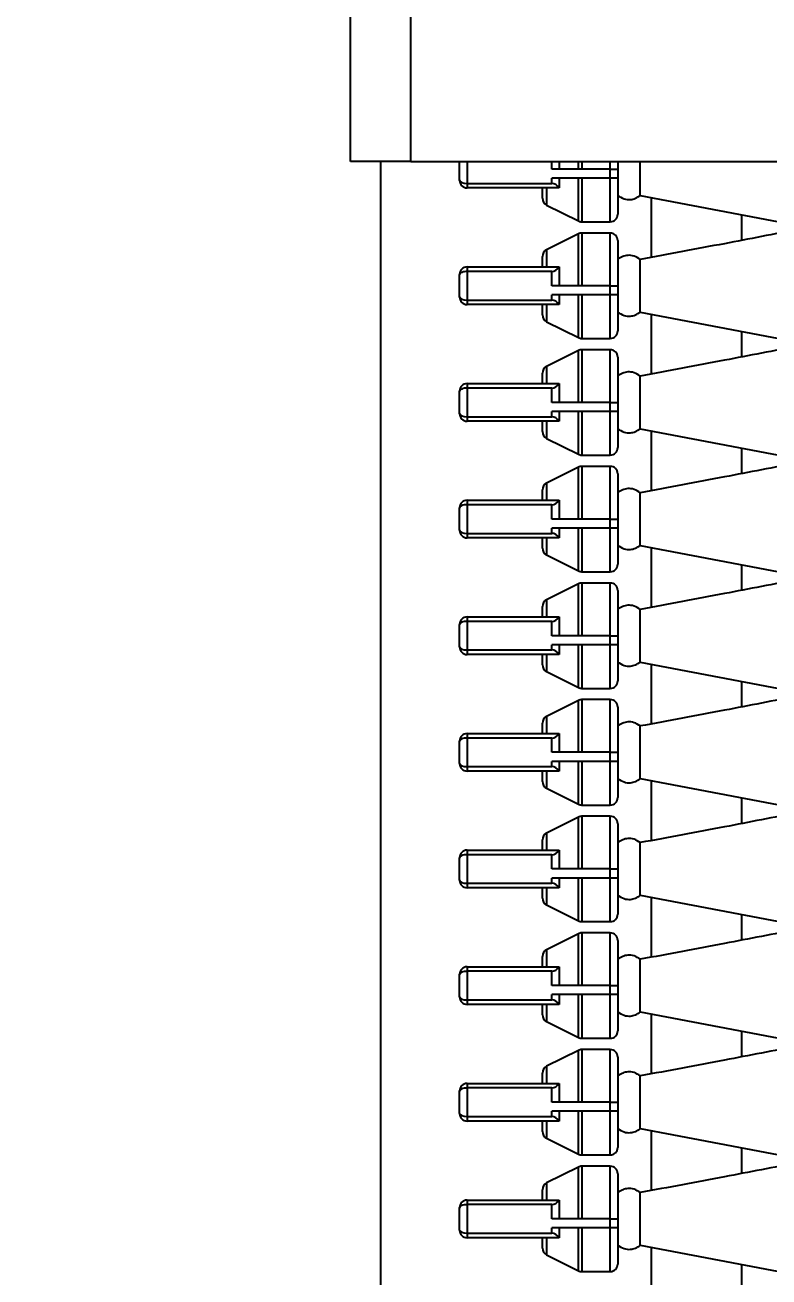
# Model space of a CAD drawing. Header units: millimetres. Extents: x 10 to 584, y 10 to 410.
# Drawn here: x 103.39 to 106.69, y 309.57 to 315.12 of the extents above; entities that cross this region are included whole.
import ezdxf

# ---------------------------------------------------------------- set-up
doc = ezdxf.new("R2010")
doc.units = ezdxf.units.MM
doc.layers.add('2', color=1, linetype='Continuous')
doc.styles.add('SLDTEXTSTYLE0', font='TXT', dxfattribs={"width": 0.7})
doc.dimstyles.new('SLDDIMSTYLE0', dxfattribs={"dimtxt": 3.5, "dimasz": 3.5, "dimexe": 0, "dimexo": 0.0625, "dimgap": 0.875, "dimtad": 1, "dimlfac": 15, "dimrnd": 1e-09, "dimzin": 12, "dimdsep": 46, "dimtxsty": 'SLDTEXTSTYLE0', "dimsah": 1, "dimcen": 0.09, "dimadec": 0, "dimazin": 3, "dimtfac": 1, "dimtofl": 0, "dimtmove": 0, "dimatfit": 3, "dimfxl": 0, "dimfrac": 2, "dimtolj": 1, "dimtzin": 12, "dimarcsym": 0})

# ---------------------------------------------------------------- blocks, each defined once
blk = doc.blocks.new('_D')
at = {"layer": '2', "color": 1}
for p, q in [((167.5018, 346.7783), (43.5018, 346.7783)), ((44.5018, 346.7783), (44.5018, 225.845)), ((181.5762, 225.845), (43.5018, 225.845))]:
    blk.add_line(p, q, dxfattribs=at)
for points in [[(44.5018, 346.7783), (43.9634, 343.2783), (45.0403, 343.2783)], [(44.5018, 225.845), (45.0403, 229.345), (43.9634, 229.345)]]:
    blk.add_solid(points, dxfattribs=at)
at = {"layer": '2', "color": 1, "insert": (39.9901, 278.6627), "char_height": 3.5, "attachment_point": 1, "rotation": 90, "style": 'SLDTEXTSTYLE0'}
blk.add_mtext('1814', dxfattribs=at)

msp = doc.modelspace()

# ---------------------------------------------------------------- linework, layer by layer
at = {"color": 7, "linetype": 'Continuous', "lineweight": 25}
for p, q in [((104.83516, 314.51165), (104.83516, 315.84498)), ((105.10183, 314.51165), (105.10183, 315.84498)), ((105.10183, 314.51165), (104.83516, 314.51165)), ((104.96849, 314.51165), (104.96849, 304.51165)), ((105.10183, 314.51165), (109.56849, 314.51165)), ((105.31849, 314.42879), (105.31849, 314.51165)), ((105.98516, 314.47831), (105.72625, 314.47831)), ((105.75958, 314.51165), (105.75958, 314.47831)), ((105.98516, 314.43831), (105.98516, 314.47831)), ((105.98516, 314.47831), (106.01849, 314.47831)), ((106.01849, 314.51165), (106.01849, 314.47831)), ((106.01849, 314.47831), (106.01849, 314.43831)), ((106.11849, 314.47831), (106.11849, 314.51165)), ((105.31849, 314.42831), (105.31849, 314.42879)), ((105.98516, 314.43831), (105.72625, 314.43831)), ((105.72625, 314.41498), (105.72625, 314.43831)), ((105.75958, 314.43831), (105.75958, 314.39518)), ((106.01849, 314.43831), (105.98516, 314.43831)), ((106.01849, 314.43831), (106.01849, 314.27831)), ((105.35183, 314.41498), (105.72625, 314.41498)), ((105.35183, 314.41498), (105.35183, 314.39498)), ((105.7568, 314.39498), (105.35183, 314.39498)), ((105.68516, 314.34892), (105.68516, 314.39498)), ((105.75934, 314.39498), (105.7568, 314.39498)), ((105.75958, 314.39518), (105.75934, 314.39498)), ((105.70359, 314.3191), (105.84479, 314.2485)), ((106.11849, 314.36165), (106.81849, 314.22847)), ((106.16849, 314.08768), (106.16849, 314.35214)), ((106.56849, 314.1631), (106.56849, 314.27604)), ((105.85969, 314.24498), (105.98516, 314.24498)), ((105.84479, 314.19146), (105.70359, 314.12086)), ((105.98516, 314.19498), (105.85969, 314.19498)), ((106.01849, 314.16165), (106.01849, 313.96165)), ((105.68516, 314.04498), (105.68516, 314.09105)), ((105.35183, 314.04498), (105.35183, 314.02498)), ((105.35183, 314.04498), (105.7568, 314.04498)), ((105.7568, 314.04498), (105.75934, 314.04498)), ((105.75934, 314.04498), (105.75958, 314.04478)), ((105.75958, 314.04478), (105.75958, 313.96165)), ((105.31849, 314.01117), (105.31849, 314.01165)), ((105.31849, 313.91212), (105.31849, 314.01117)), ((105.72625, 314.02498), (105.35183, 314.02498)), ((105.35183, 314.02498), (105.35183, 313.89831)), ((105.72625, 313.96165), (105.72625, 314.02498)), ((105.98516, 313.96165), (105.72625, 313.96165)), ((105.72625, 313.89831), (105.72625, 313.92165)), ((105.98516, 313.92165), (105.72625, 313.92165)), ((105.75958, 313.92165), (105.75958, 313.87852)), ((105.98516, 313.92165), (105.98516, 313.96165)), ((105.98516, 313.96165), (106.01849, 313.96165)), ((106.01849, 313.92165), (105.98516, 313.92165)), ((106.01849, 313.96165), (106.01849, 313.92165)), ((106.01849, 313.92165), (106.01849, 313.76165)), ((105.31849, 313.91165), (105.31849, 313.91212)), ((105.35183, 313.89831), (105.35183, 313.87831)), ((105.35183, 313.89831), (105.72625, 313.89831)), ((105.7568, 313.87831), (105.35183, 313.87831)), ((105.68516, 313.83225), (105.68516, 313.87831)), ((105.75934, 313.87831), (105.7568, 313.87831)), ((105.75958, 313.87852), (105.75934, 313.87831)), ((106.11849, 313.84498), (106.81849, 313.71181)), ((106.16849, 313.57101), (106.16849, 313.83547)), ((105.70359, 313.80243), (105.84479, 313.73183)), ((106.56849, 313.64643), (106.56849, 313.75937)), ((105.85969, 313.72831), (105.98516, 313.72831)), ((105.84479, 313.67479), (105.70359, 313.60419)), ((105.98516, 313.67831), (105.85969, 313.67831)), ((106.01849, 313.64498), (106.01849, 313.44498)), ((105.68516, 313.52831), (105.68516, 313.57438)), ((105.31849, 313.49451), (105.31849, 313.49498)), ((105.31849, 313.39545), (105.31849, 313.49451)), ((105.35183, 313.52831), (105.35183, 313.50831)), ((105.35183, 313.52831), (105.7568, 313.52831)), ((105.72625, 313.50831), (105.35183, 313.50831)), ((105.35183, 313.50831), (105.35183, 313.38165)), ((105.72625, 313.44498), (105.72625, 313.50831)), ((105.7568, 313.52831), (105.75934, 313.52831)), ((105.75934, 313.52831), (105.75958, 313.52811)), ((105.75958, 313.52811), (105.75958, 313.44498)), ((105.98516, 313.44498), (105.72625, 313.44498)), ((105.98516, 313.40498), (105.98516, 313.44498)), ((105.98516, 313.44498), (106.01849, 313.44498)), ((106.01849, 313.44498), (106.01849, 313.40498)), ((105.31849, 313.39498), (105.31849, 313.39545)), ((105.35183, 313.38165), (105.35183, 313.36165)), ((105.35183, 313.38165), (105.72625, 313.38165)), ((105.72625, 313.38165), (105.72625, 313.40498)), ((105.98516, 313.40498), (105.72625, 313.40498)), ((105.75958, 313.40498), (105.75958, 313.36185)), ((106.01849, 313.40498), (105.98516, 313.40498)), ((106.01849, 313.40498), (106.01849, 313.24498)), ((105.7568, 313.36165), (105.35183, 313.36165)), ((105.68516, 313.31558), (105.68516, 313.36165)), ((105.75934, 313.36165), (105.7568, 313.36165)), ((105.75958, 313.36185), (105.75934, 313.36165)), ((106.11849, 313.32832), (106.81849, 313.19514)), ((106.16849, 313.05435), (106.16849, 313.3188)), ((105.70359, 313.28577), (105.84479, 313.21517)), ((105.85969, 313.21165), (105.98516, 313.21165)), ((106.56849, 313.12977), (106.56849, 313.2427)), ((105.84479, 313.15813), (105.70359, 313.08753)), ((105.98516, 313.16165), (105.85969, 313.16165)), ((106.01849, 313.12831), (106.01849, 312.92831)), ((105.68516, 313.01165), (105.68516, 313.05771)), ((105.31849, 312.97784), (105.31849, 312.97831)), ((105.31849, 312.87879), (105.31849, 312.97784)), ((105.35183, 313.01165), (105.35183, 312.99165)), ((105.35183, 313.01165), (105.7568, 313.01165)), ((105.35183, 312.99165), (105.35183, 312.86498)), ((105.72625, 312.99165), (105.35183, 312.99165)), ((105.72625, 312.92831), (105.72625, 312.99165)), ((105.7568, 313.01165), (105.75934, 313.01165)), ((105.75934, 313.01165), (105.75958, 313.01145)), ((105.75958, 313.01145), (105.75958, 312.92831)), ((105.98516, 312.92831), (105.72625, 312.92831)), ((105.98516, 312.88831), (105.98516, 312.92831)), ((105.98516, 312.92831), (106.01849, 312.92831)), ((106.01849, 312.92831), (106.01849, 312.88831)), ((105.31849, 312.87831), (105.31849, 312.87879)), ((105.72625, 312.86498), (105.72625, 312.88831)), ((105.98516, 312.88831), (105.72625, 312.88831)), ((105.75958, 312.88831), (105.75958, 312.84518)), ((106.01849, 312.88831), (105.98516, 312.88831)), ((106.01849, 312.88831), (106.01849, 312.72831)), ((105.35183, 312.86498), (105.72625, 312.86498)), ((105.35183, 312.86498), (105.35183, 312.84498)), ((105.7568, 312.84498), (105.35183, 312.84498)), ((105.68516, 312.79892), (105.68516, 312.84498)), ((105.75934, 312.84498), (105.7568, 312.84498)), ((105.75958, 312.84518), (105.75934, 312.84498)), ((106.11849, 312.81165), (106.81849, 312.67847)), ((105.70359, 312.7691), (105.84479, 312.6985)), ((106.16849, 312.53768), (106.16849, 312.80214)), ((106.56849, 312.6131), (106.56849, 312.72604)), ((105.85969, 312.69498), (105.98516, 312.69498)), ((105.98516, 312.64498), (105.85969, 312.64498)), ((105.84479, 312.64146), (105.70359, 312.57086)), ((106.01849, 312.61165), (106.01849, 312.41165)), ((105.68516, 312.49498), (105.68516, 312.54105)), ((105.35183, 312.49498), (105.35183, 312.47498)), ((105.35183, 312.49498), (105.7568, 312.49498)), ((105.7568, 312.49498), (105.75934, 312.49498)), ((105.75934, 312.49498), (105.75958, 312.49478)), ((105.75958, 312.49478), (105.75958, 312.41165)), ((105.31849, 312.46117), (105.31849, 312.46165)), ((105.31849, 312.36212), (105.31849, 312.46117)), ((105.72625, 312.47498), (105.35183, 312.47498)), ((105.35183, 312.47498), (105.35183, 312.34831)), ((105.72625, 312.41165), (105.72625, 312.47498)), ((105.98516, 312.41165), (105.72625, 312.41165)), ((105.72625, 312.34831), (105.72625, 312.37165)), ((105.98516, 312.37165), (105.72625, 312.37165)), ((105.75958, 312.37165), (105.75958, 312.32852)), ((105.98516, 312.37165), (105.98516, 312.41165)), ((105.98516, 312.41165), (106.01849, 312.41165)), ((106.01849, 312.37165), (105.98516, 312.37165)), ((106.01849, 312.41165), (106.01849, 312.37165)), ((106.01849, 312.37165), (106.01849, 312.21165)), ((105.31849, 312.36165), (105.31849, 312.36212)), ((105.35183, 312.34831), (105.35183, 312.32831)), ((105.35183, 312.34831), (105.72625, 312.34831)), ((105.7568, 312.32831), (105.35183, 312.32831)), ((105.68516, 312.28225), (105.68516, 312.32831)), ((105.75934, 312.32831), (105.7568, 312.32831)), ((105.75958, 312.32852), (105.75934, 312.32831)), ((106.11849, 312.29498), (106.81849, 312.16181)), ((106.16849, 312.02101), (106.16849, 312.28547)), ((105.70359, 312.25243), (105.84479, 312.18183)), ((106.56849, 312.09643), (106.56849, 312.20937)), ((105.85969, 312.17831), (105.98516, 312.17831)), ((105.84479, 312.12479), (105.70359, 312.05419)), ((105.98516, 312.12831), (105.85969, 312.12831)), ((106.01849, 312.09498), (106.01849, 311.89498)), ((105.35183, 311.97831), (105.35183, 311.95831)), ((105.35183, 311.97831), (105.7568, 311.97831)), ((105.68516, 311.97831), (105.68516, 312.02438)), ((105.7568, 311.97831), (105.75934, 311.97831)), ((105.75934, 311.97831), (105.75958, 311.97811)), ((105.75958, 311.97811), (105.75958, 311.89498)), ((105.31849, 311.94451), (105.31849, 311.94498)), ((105.31849, 311.84545), (105.31849, 311.94451)), ((105.35183, 311.95831), (105.35183, 311.83165)), ((105.72625, 311.95831), (105.35183, 311.95831)), ((105.72625, 311.89498), (105.72625, 311.95831)), ((105.98516, 311.89498), (105.72625, 311.89498)), ((105.98516, 311.85498), (105.98516, 311.89498)), ((105.98516, 311.89498), (106.01849, 311.89498)), ((106.01849, 311.89498), (106.01849, 311.85498)), ((105.31849, 311.84498), (105.31849, 311.84545)), ((105.35183, 311.83165), (105.35183, 311.81165)), ((105.35183, 311.83165), (105.72625, 311.83165)), ((105.72625, 311.83165), (105.72625, 311.85498)), ((105.98516, 311.85498), (105.72625, 311.85498)), ((105.75958, 311.81185), (105.75934, 311.81165)), ((105.75958, 311.85498), (105.75958, 311.81185)), ((106.01849, 311.85498), (105.98516, 311.85498)), ((106.01849, 311.85498), (106.01849, 311.69498)), ((105.7568, 311.81165), (105.35183, 311.81165)), ((105.68516, 311.76558), (105.68516, 311.81165)), ((105.75934, 311.81165), (105.7568, 311.81165)), ((106.11849, 311.77832), (106.81849, 311.64514)), ((106.16849, 311.50435), (106.16849, 311.7688)), ((105.70359, 311.73577), (105.84479, 311.66517)), ((105.85969, 311.66165), (105.98516, 311.66165)), ((106.56849, 311.57977), (106.56849, 311.6927)), ((105.84479, 311.60813), (105.70359, 311.53753)), ((105.98516, 311.61165), (105.85969, 311.61165)), ((106.01849, 311.57831), (106.01849, 311.37831)), ((105.68516, 311.46165), (105.68516, 311.50771)), ((105.31849, 311.42784), (105.31849, 311.42831)), ((105.31849, 311.32879), (105.31849, 311.42784)), ((105.35183, 311.46165), (105.35183, 311.44165)), ((105.35183, 311.46165), (105.7568, 311.46165)), ((105.35183, 311.44165), (105.35183, 311.31498)), ((105.72625, 311.44165), (105.35183, 311.44165)), ((105.72625, 311.37831), (105.72625, 311.44165)), ((105.7568, 311.46165), (105.75934, 311.46165)), ((105.75934, 311.46165), (105.75958, 311.46145)), ((105.75958, 311.46145), (105.75958, 311.37831)), ((105.98516, 311.37831), (105.72625, 311.37831)), ((105.98516, 311.33831), (105.98516, 311.37831)), ((105.98516, 311.37831), (106.01849, 311.37831)), ((106.01849, 311.37831), (106.01849, 311.33831)), ((105.31849, 311.32831), (105.31849, 311.32879)), ((105.35183, 311.31498), (105.35183, 311.29498)), ((105.35183, 311.31498), (105.72625, 311.31498)), ((105.72625, 311.31498), (105.72625, 311.33831)), ((105.98516, 311.33831), (105.72625, 311.33831)), ((105.75958, 311.33831), (105.75958, 311.29518)), ((106.01849, 311.33831), (105.98516, 311.33831)), ((106.01849, 311.33831), (106.01849, 311.17831)), ((105.7568, 311.29498), (105.35183, 311.29498)), ((105.68516, 311.24892), (105.68516, 311.29498)), ((105.75934, 311.29498), (105.7568, 311.29498)), ((105.75958, 311.29518), (105.75934, 311.29498)), ((106.11849, 311.26165), (106.81849, 311.12847)), ((105.70359, 311.2191), (105.84479, 311.1485)), ((106.16849, 310.98768), (106.16849, 311.25214)), ((106.56849, 311.0631), (106.56849, 311.17604)), ((105.84479, 311.09146), (105.70359, 311.02086)), ((105.85969, 311.14498), (105.98516, 311.14498)), ((105.98516, 311.09498), (105.85969, 311.09498)), ((106.01849, 311.06165), (106.01849, 310.86165)), ((105.68516, 310.94498), (105.68516, 310.99105)), ((105.35183, 310.94498), (105.35183, 310.92498)), ((105.35183, 310.94498), (105.7568, 310.94498)), ((105.72625, 310.92498), (105.35183, 310.92498)), ((105.35183, 310.92498), (105.35183, 310.79831)), ((105.72625, 310.86165), (105.72625, 310.92498)), ((105.7568, 310.94498), (105.75934, 310.94498)), ((105.75934, 310.94498), (105.75958, 310.94478)), ((105.75958, 310.94478), (105.75958, 310.86165)), ((105.31849, 310.91117), (105.31849, 310.91165)), ((105.31849, 310.81212), (105.31849, 310.91117)), ((105.98516, 310.86165), (105.72625, 310.86165)), ((105.72625, 310.79831), (105.72625, 310.82165)), ((105.98516, 310.82165), (105.72625, 310.82165)), ((105.75958, 310.82165), (105.75958, 310.77852)), ((105.98516, 310.82165), (105.98516, 310.86165)), ((105.98516, 310.86165), (106.01849, 310.86165)), ((106.01849, 310.82165), (105.98516, 310.82165)), ((106.01849, 310.86165), (106.01849, 310.82165)), ((106.01849, 310.82165), (106.01849, 310.66165)), ((105.31849, 310.81165), (105.31849, 310.81212)), ((105.35183, 310.79831), (105.35183, 310.77831)), ((105.35183, 310.79831), (105.72625, 310.79831)), ((105.7568, 310.77831), (105.35183, 310.77831)), ((105.68516, 310.73225), (105.68516, 310.77831)), ((105.75934, 310.77831), (105.7568, 310.77831)), ((105.75958, 310.77852), (105.75934, 310.77831)), ((106.11849, 310.74498), (106.81849, 310.61181)), ((106.16849, 310.47101), (106.16849, 310.73547)), ((105.70359, 310.70243), (105.84479, 310.63183)), ((106.56849, 310.54643), (106.56849, 310.65937)), ((105.85969, 310.62831), (105.98516, 310.62831)), ((105.84479, 310.57479), (105.70359, 310.50419)), ((105.98516, 310.57831), (105.85969, 310.57831)), ((106.01849, 310.54498), (106.01849, 310.34498)), ((105.35183, 310.42831), (105.35183, 310.40831)), ((105.35183, 310.42831), (105.7568, 310.42831)), ((105.68516, 310.42831), (105.68516, 310.47438)), ((105.7568, 310.42831), (105.75934, 310.42831)), ((105.75934, 310.42831), (105.75958, 310.42811)), ((105.75958, 310.42811), (105.75958, 310.34498)), ((105.31849, 310.39451), (105.31849, 310.39498)), ((105.31849, 310.29545), (105.31849, 310.39451)), ((105.35183, 310.40831), (105.35183, 310.28165)), ((105.72625, 310.40831), (105.35183, 310.40831)), ((105.72625, 310.34498), (105.72625, 310.40831)), ((105.98516, 310.34498), (105.72625, 310.34498)), ((105.98516, 310.30498), (105.98516, 310.34498)), ((105.98516, 310.34498), (106.01849, 310.34498)), ((106.01849, 310.34498), (106.01849, 310.30498)), ((105.31849, 310.29498), (105.31849, 310.29545)), ((105.35183, 310.28165), (105.35183, 310.26165)), ((105.35183, 310.28165), (105.72625, 310.28165)), ((105.7568, 310.26165), (105.35183, 310.26165)), ((105.68516, 310.21558), (105.68516, 310.26165)), ((105.72625, 310.28165), (105.72625, 310.30498)), ((105.98516, 310.30498), (105.72625, 310.30498)), ((105.75934, 310.26165), (105.7568, 310.26165)), ((105.75958, 310.26185), (105.75934, 310.26165)), ((105.75958, 310.30498), (105.75958, 310.26185)), ((106.01849, 310.30498), (105.98516, 310.30498)), ((106.01849, 310.30498), (106.01849, 310.14498)), ((106.11849, 310.22832), (106.81849, 310.09514)), ((106.16849, 309.95435), (106.16849, 310.2188)), ((105.70359, 310.18577), (105.84479, 310.11517)), ((105.85969, 310.11165), (105.98516, 310.11165)), ((106.56849, 310.02977), (106.56849, 310.1427)), ((105.84479, 310.05813), (105.70359, 309.98753)), ((105.98516, 310.06165), (105.85969, 310.06165)), ((106.01849, 310.02831), (106.01849, 309.82831)), ((105.68516, 309.91165), (105.68516, 309.95771)), ((105.31849, 309.87784), (105.31849, 309.87831)), ((105.31849, 309.77879), (105.31849, 309.87784)), ((105.35183, 309.91165), (105.35183, 309.89165)), ((105.35183, 309.91165), (105.7568, 309.91165)), ((105.72625, 309.89165), (105.35183, 309.89165)), ((105.35183, 309.89165), (105.35183, 309.76498)), ((105.72625, 309.82831), (105.72625, 309.89165)), ((105.7568, 309.91165), (105.75934, 309.91165)), ((105.75934, 309.91165), (105.75958, 309.91145)), ((105.75958, 309.91145), (105.75958, 309.82831)), ((105.98516, 309.82831), (105.72625, 309.82831)), ((105.98516, 309.78831), (105.98516, 309.82831)), ((105.98516, 309.82831), (106.01849, 309.82831)), ((106.01849, 309.82831), (106.01849, 309.78831)), ((105.31849, 309.77831), (105.31849, 309.77879)), ((105.35183, 309.76498), (105.72625, 309.76498)), ((105.35183, 309.76498), (105.35183, 309.74498)), ((105.72625, 309.76498), (105.72625, 309.78831)), ((105.98516, 309.78831), (105.72625, 309.78831)), ((105.75958, 309.78831), (105.75958, 309.74518)), ((106.01849, 309.78831), (105.98516, 309.78831)), ((106.01849, 309.78831), (106.01849, 309.62831)), ((105.7568, 309.74498), (105.35183, 309.74498)), ((105.68516, 309.69892), (105.68516, 309.74498)), ((105.75934, 309.74498), (105.7568, 309.74498)), ((105.75958, 309.74518), (105.75934, 309.74498)), ((106.11849, 309.71165), (106.81849, 309.57847)), ((105.70359, 309.6691), (105.84479, 309.5985)), ((106.16849, 309.43768), (106.16849, 309.70214)), ((105.85969, 309.59498), (105.98516, 309.59498)), ((106.56849, 309.5131), (106.56849, 309.62604))]:
    msp.add_line(p, q, dxfattribs=at)
at = {"color": 59, "linetype": 'Continuous', "lineweight": 25}
for p, q in [((105.35183, 314.51165), (105.35183, 314.41498)), ((105.72625, 314.47831), (105.72625, 314.51165)), ((105.84479, 314.47831), (105.84479, 314.51165)), ((105.85969, 314.51165), (105.85969, 314.47831)), ((105.98516, 314.47831), (105.98516, 314.51165)), ((105.84479, 314.2485), (105.84479, 314.43831)), ((105.85969, 314.43831), (105.85969, 314.24498)), ((105.98516, 314.24498), (105.98516, 314.43831)), ((105.70359, 314.39498), (105.70359, 314.3191)), ((105.84479, 313.96165), (105.84479, 314.19146)), ((105.85969, 314.19498), (105.85969, 313.96165)), ((105.98516, 313.96165), (105.98516, 314.19498)), ((105.70359, 314.12086), (105.70359, 314.04498)), ((105.84479, 313.73183), (105.84479, 313.92165)), ((105.85969, 313.92165), (105.85969, 313.72831)), ((105.98516, 313.72831), (105.98516, 313.92165)), ((105.70359, 313.87831), (105.70359, 313.80243)), ((105.84479, 313.44498), (105.84479, 313.67479)), ((105.85969, 313.67831), (105.85969, 313.44498)), ((105.98516, 313.44498), (105.98516, 313.67831)), ((105.70359, 313.60419), (105.70359, 313.52831)), ((105.84479, 313.21517), (105.84479, 313.40498)), ((105.85969, 313.40498), (105.85969, 313.21165)), ((105.98516, 313.21165), (105.98516, 313.40498)), ((105.70359, 313.36165), (105.70359, 313.28577)), ((105.84479, 312.92831), (105.84479, 313.15813)), ((105.85969, 313.16165), (105.85969, 312.92831)), ((105.98516, 312.92831), (105.98516, 313.16165)), ((105.70359, 313.08753), (105.70359, 313.01165)), ((105.84479, 312.6985), (105.84479, 312.88831)), ((105.85969, 312.88831), (105.85969, 312.69498)), ((105.98516, 312.69498), (105.98516, 312.88831)), ((105.70359, 312.84498), (105.70359, 312.7691)), ((105.85969, 312.64498), (105.85969, 312.41165)), ((105.98516, 312.41165), (105.98516, 312.64498)), ((105.84479, 312.41165), (105.84479, 312.64146)), ((105.70359, 312.57086), (105.70359, 312.49498)), ((105.84479, 312.18183), (105.84479, 312.37165)), ((105.85969, 312.37165), (105.85969, 312.17831)), ((105.98516, 312.17831), (105.98516, 312.37165)), ((105.70359, 312.32831), (105.70359, 312.25243)), ((105.84479, 311.89498), (105.84479, 312.12479)), ((105.85969, 312.12831), (105.85969, 311.89498)), ((105.98516, 311.89498), (105.98516, 312.12831)), ((105.70359, 312.05419), (105.70359, 311.97831)), ((105.84479, 311.66517), (105.84479, 311.85498)), ((105.85969, 311.85498), (105.85969, 311.66165)), ((105.98516, 311.66165), (105.98516, 311.85498)), ((105.70359, 311.81165), (105.70359, 311.73577)), ((105.84479, 311.37831), (105.84479, 311.60813)), ((105.85969, 311.61165), (105.85969, 311.37831)), ((105.98516, 311.37831), (105.98516, 311.61165)), ((105.70359, 311.53753), (105.70359, 311.46165)), ((105.84479, 311.1485), (105.84479, 311.33831)), ((105.85969, 311.33831), (105.85969, 311.14498)), ((105.98516, 311.14498), (105.98516, 311.33831)), ((105.70359, 311.29498), (105.70359, 311.2191)), ((105.84479, 310.86165), (105.84479, 311.09146)), ((105.85969, 311.09498), (105.85969, 310.86165)), ((105.98516, 310.86165), (105.98516, 311.09498)), ((105.70359, 311.02086), (105.70359, 310.94498)), ((105.84479, 310.63183), (105.84479, 310.82165)), ((105.85969, 310.82165), (105.85969, 310.62831)), ((105.98516, 310.62831), (105.98516, 310.82165)), ((105.70359, 310.77831), (105.70359, 310.70243)), ((105.84479, 310.34498), (105.84479, 310.57479)), ((105.85969, 310.57831), (105.85969, 310.34498)), ((105.98516, 310.34498), (105.98516, 310.57831)), ((105.70359, 310.50419), (105.70359, 310.42831)), ((105.70359, 310.26165), (105.70359, 310.18577)), ((105.84479, 310.11517), (105.84479, 310.30498)), ((105.85969, 310.30498), (105.85969, 310.11165)), ((105.98516, 310.11165), (105.98516, 310.30498)), ((105.84479, 309.82831), (105.84479, 310.05813)), ((105.85969, 310.06165), (105.85969, 309.82831)), ((105.98516, 309.82831), (105.98516, 310.06165)), ((105.70359, 309.98753), (105.70359, 309.91165)), ((105.84479, 309.5985), (105.84479, 309.78831)), ((105.85969, 309.78831), (105.85969, 309.59498)), ((105.98516, 309.59498), (105.98516, 309.78831)), ((105.70359, 309.74498), (105.70359, 309.6691))]:
    msp.add_line(p, q, dxfattribs=at)
at = {"color": 7, "linetype": 'Continuous', "lineweight": 25}
for centre, start, end in [((105.35183, 314.42831), 180, 270), ((105.72625, 314.38165), 23.57818, 90), ((105.71849, 314.34892), 180, 243.43495), ((105.98516, 314.27831), 270, 0), ((105.85969, 314.27831), 243.43495, 270), ((105.85969, 314.16165), 90, 116.56505), ((105.98516, 314.16165), 0, 90), ((105.71849, 314.09105), 116.56505, 180), ((105.35183, 314.01165), 90, 180), ((105.72625, 314.05831), 270, 336.42182), ((105.35183, 313.91165), 180, 270), ((105.72625, 313.86498), 23.57818, 90), ((105.71849, 313.83225), 180, 243.43495), ((105.98516, 313.76165), 270, 0), ((105.85969, 313.76165), 243.43495, 270), ((105.85969, 313.64498), 90, 116.56505), ((105.98516, 313.64498), 0, 90), ((105.71849, 313.57438), 116.56505, 180), ((105.35183, 313.49498), 90, 180), ((105.72625, 313.54165), 270, 336.42182), ((105.35183, 313.39498), 180, 270), ((105.72625, 313.34831), 23.57818, 90), ((105.71849, 313.31558), 180, 243.43495), ((105.85969, 313.24498), 243.43495, 270), ((105.98516, 313.24498), 270, 0), ((105.85969, 313.12831), 90, 116.56505), ((105.98516, 313.12831), 0, 90), ((105.71849, 313.05771), 116.56505, 180), ((105.35183, 312.97831), 90, 180), ((105.72625, 313.02498), 270, 336.42182), ((105.35183, 312.87831), 180, 270), ((105.72625, 312.83165), 23.57818, 90), ((105.71849, 312.79892), 180, 243.43495), ((105.98516, 312.72831), 270, 0), ((105.85969, 312.72831), 243.43495, 270), ((105.85969, 312.61165), 90, 116.56505), ((105.98516, 312.61165), 0, 90), ((105.71849, 312.54105), 116.56505, 180), ((105.35183, 312.46165), 90, 180), ((105.72625, 312.50831), 270, 336.42182), ((105.35183, 312.36165), 180, 270), ((105.72625, 312.31498), 23.57818, 90), ((105.71849, 312.28225), 180, 243.43495), ((105.98516, 312.21165), 270, 0), ((105.85969, 312.21165), 243.43495, 270), ((105.85969, 312.09498), 90, 116.56505), ((105.98516, 312.09498), 0, 90), ((105.71849, 312.02438), 116.56505, 180), ((105.35183, 311.94498), 90, 180), ((105.72625, 311.99165), 270, 336.42182), ((105.35183, 311.84498), 180, 270), ((105.72625, 311.79831), 23.57818, 90), ((105.71849, 311.76558), 180, 243.43495), ((105.85969, 311.69498), 243.43495, 270), ((105.98516, 311.69498), 270, 0), ((105.85969, 311.57831), 90, 116.56505), ((105.98516, 311.57831), 0, 90), ((105.71849, 311.50771), 116.56505, 180), ((105.35183, 311.42831), 90, 180), ((105.72625, 311.47498), 270, 336.42182), ((105.35183, 311.32831), 180, 270), ((105.72625, 311.28165), 23.57818, 90), ((105.71849, 311.24892), 180, 243.43495), ((105.85969, 311.17831), 243.43495, 270), ((105.98516, 311.17831), 270, 0), ((105.85969, 311.06165), 90, 116.56505), ((105.98516, 311.06165), 0, 90), ((105.71849, 310.99105), 116.56505, 180), ((105.35183, 310.91165), 90, 180), ((105.72625, 310.95831), 270, 336.42182), ((105.35183, 310.81165), 180, 270), ((105.72625, 310.76498), 23.57818, 90), ((105.71849, 310.73225), 180, 243.43495), ((105.98516, 310.66165), 270, 0), ((105.85969, 310.66165), 243.43495, 270), ((105.85969, 310.54498), 90, 116.56505), ((105.98516, 310.54498), 0, 90), ((105.71849, 310.47438), 116.56505, 180), ((105.35183, 310.39498), 90, 180), ((105.72625, 310.44165), 270, 336.42182), ((105.35183, 310.29498), 180, 270), ((105.72625, 310.24831), 23.57818, 90), ((105.71849, 310.21558), 180, 243.43495), ((105.85969, 310.14498), 243.43495, 270), ((105.98516, 310.14498), 270, 0), ((105.85969, 310.02831), 90, 116.56505), ((105.98516, 310.02831), 0, 90), ((105.71849, 309.95771), 116.56505, 180), ((105.35183, 309.87831), 90, 180), ((105.72625, 309.92498), 270, 336.42182), ((105.35183, 309.77831), 180, 270), ((105.72625, 309.73165), 23.57818, 90), ((105.71849, 309.69892), 180, 243.43495), ((105.85969, 309.62831), 243.43495, 270), ((105.98516, 309.62831), 270, 0)]:
    msp.add_arc(centre, 0.03333, start, end, dxfattribs=at)
for centre, start_param, end_param in [((105.35183, 314.42879), 3.1415927, 4.712389), ((105.35183, 314.01117), 1.5707963, 3.1415927), ((105.35183, 313.91212), 3.1415927, 4.712389), ((105.35183, 313.49451), 1.5707963, 3.1415927), ((105.35183, 313.39545), 3.1415927, 4.712389), ((105.35183, 312.97784), 1.5707963, 3.1415927), ((105.35183, 312.87879), 3.1415927, 4.712389), ((105.35183, 312.46117), 1.5707963, 3.1415927), ((105.35183, 312.36212), 3.1415927, 4.712389), ((105.35183, 311.94451), 1.5707963, 3.1415927), ((105.35183, 311.84545), 3.1415927, 4.712389), ((105.35183, 311.42784), 1.5707963, 3.1415927), ((105.35183, 311.32879), 3.1415927, 4.712389), ((105.35183, 310.91117), 1.5707963, 3.1415927), ((105.35183, 310.81212), 3.1415927, 4.712389), ((105.35183, 310.39451), 1.5707963, 3.1415927), ((105.35183, 310.29545), 3.1415927, 4.712389), ((105.35183, 309.87784), 1.5707963, 3.1415927), ((105.35183, 309.77879), 3.1415927, 4.712389)]:
    msp.add_ellipse(centre, major_axis=(0.03333, 0), ratio=0.4142136, start_param=start_param, end_param=end_param, dxfattribs=at)
for points, knots in [([(106.11849, 314.36173), (106.11849, 314.3617), (106.11849, 314.35869), (106.11849, 314.36907), (106.11849, 314.39331), (106.11849, 314.4326), (106.11849, 314.46307), (106.11849, 314.47831)], [0, 0, 0, 0, 0.002411, 0.2518083, 0.5012055, 0.7506028, 1, 1, 1, 1]), ([(106.01849, 314.36165), (106.02758, 314.35596), (106.04473, 314.34524), (106.07303, 314.34199), (106.09804, 314.34827), (106.11143, 314.35703), (106.11849, 314.36165)], [0, 0, 0, 0, 0.2951594, 0.5571246, 0.7666802, 1, 1, 1, 1]), ([(106.81849, 314.21149), (106.70924, 314.19018), (106.47591, 314.14468), (106.24257, 314.10135), (106.11849, 314.07831)], [0, 0, 0, 0, 0.4682335, 1, 1, 1, 1]), ([(106.11849, 314.07831), (106.10955, 314.084), (106.09261, 314.09478), (106.06439, 314.09796), (106.03928, 314.09166), (106.02568, 314.08293), (106.01849, 314.07831)], [0, 0, 0, 0, 0.2916196, 0.5527069, 0.7637104, 1, 1, 1, 1]), ([(106.11849, 313.96165), (106.11849, 313.97694), (106.11849, 314.00751), (106.11849, 314.04607), (106.11849, 314.07297), (106.11849, 314.07647), (106.11849, 314.07821)], [0, 0, 0, 0, 0.2506994, 0.5013989, 0.7520983, 1, 1, 1, 1]), ([(106.11849, 313.84507), (106.11849, 313.84504), (106.11849, 313.84202), (106.11849, 313.8524), (106.11849, 313.87664), (106.11849, 313.91593), (106.11849, 313.94641), (106.11849, 313.96165)], [0, 0, 0, 0, 0.002411, 0.2518083, 0.5012055, 0.7506028, 1, 1, 1, 1]), ([(106.01849, 313.84498), (106.02758, 313.8393), (106.04473, 313.82857), (106.07303, 313.82532), (106.09804, 313.8316), (106.11143, 313.84036), (106.11849, 313.84498)], [0, 0, 0, 0, 0.2951594, 0.5571246, 0.7666802, 1, 1, 1, 1]), ([(106.81849, 313.69482), (106.70924, 313.67352), (106.47591, 313.62802), (106.24257, 313.58469), (106.11849, 313.56165)], [0, 0, 0, 0, 0.4682335, 1, 1, 1, 1]), ([(106.11849, 313.56165), (106.10955, 313.56733), (106.09261, 313.57811), (106.06439, 313.58129), (106.03928, 313.57499), (106.02568, 313.56626), (106.01849, 313.56165)], [0, 0, 0, 0, 0.2916196, 0.5527069, 0.7637104, 1, 1, 1, 1]), ([(106.11849, 313.44498), (106.11849, 313.46027), (106.11849, 313.49084), (106.11849, 313.5294), (106.11849, 313.55631), (106.11849, 313.55981), (106.11849, 313.56155)], [0, 0, 0, 0, 0.2506994, 0.5013989, 0.7520983, 1, 1, 1, 1]), ([(106.11849, 313.3284), (106.11849, 313.32837), (106.11849, 313.32536), (106.11849, 313.33574), (106.11849, 313.35998), (106.11849, 313.39926), (106.11849, 313.42974), (106.11849, 313.44498)], [0, 0, 0, 0, 0.002411, 0.2518083, 0.5012055, 0.7506028, 1, 1, 1, 1]), ([(106.01849, 313.32831), (106.02758, 313.32263), (106.04473, 313.3119), (106.07303, 313.30866), (106.09804, 313.31493), (106.11143, 313.3237), (106.11849, 313.32831)], [0, 0, 0, 0, 0.2951594, 0.5571246, 0.7666802, 1, 1, 1, 1]), ([(106.81849, 313.17816), (106.70924, 313.15685), (106.47591, 313.11135), (106.24257, 313.06802), (106.11849, 313.04498)], [0, 0, 0, 0, 0.4682335, 1, 1, 1, 1]), ([(106.11849, 313.04498), (106.10955, 313.05067), (106.09261, 313.06145), (106.06439, 313.06462), (106.03928, 313.05833), (106.02568, 313.04959), (106.01849, 313.04498)], [0, 0, 0, 0, 0.2916196, 0.5527069, 0.7637104, 1, 1, 1, 1]), ([(106.11849, 312.92831), (106.11849, 312.9436), (106.11849, 312.97418), (106.11849, 313.01273), (106.11849, 313.03964), (106.11849, 313.04314), (106.11849, 313.04488)], [0, 0, 0, 0, 0.2506994, 0.5013989, 0.7520983, 1, 1, 1, 1]), ([(106.11849, 312.81173), (106.11849, 312.8117), (106.11849, 312.80869), (106.11849, 312.81907), (106.11849, 312.84331), (106.11849, 312.8826), (106.11849, 312.91307), (106.11849, 312.92831)], [0, 0, 0, 0, 0.002411, 0.2518083, 0.5012055, 0.7506028, 1, 1, 1, 1]), ([(106.01849, 312.81165), (106.02758, 312.80596), (106.04473, 312.79524), (106.07303, 312.79199), (106.09804, 312.79827), (106.11143, 312.80703), (106.11849, 312.81165)], [0, 0, 0, 0, 0.2951594, 0.5571246, 0.7666802, 1, 1, 1, 1]), ([(106.81849, 312.66149), (106.70924, 312.64018), (106.47591, 312.59468), (106.24257, 312.55135), (106.11849, 312.52831)], [0, 0, 0, 0, 0.4682335, 1, 1, 1, 1]), ([(106.11849, 312.52831), (106.10955, 312.534), (106.09261, 312.54478), (106.06439, 312.54796), (106.03928, 312.54166), (106.02568, 312.53293), (106.01849, 312.52831)], [0, 0, 0, 0, 0.2916196, 0.5527069, 0.7637104, 1, 1, 1, 1]), ([(106.11849, 312.41165), (106.11849, 312.42694), (106.11849, 312.45751), (106.11849, 312.49607), (106.11849, 312.52297), (106.11849, 312.52647), (106.11849, 312.52821)], [0, 0, 0, 0, 0.2506994, 0.5013989, 0.7520983, 1, 1, 1, 1]), ([(106.11849, 312.29507), (106.11849, 312.29504), (106.11849, 312.29202), (106.11849, 312.3024), (106.11849, 312.32664), (106.11849, 312.36593), (106.11849, 312.39641), (106.11849, 312.41165)], [0, 0, 0, 0, 0.002411, 0.2518083, 0.5012055, 0.7506028, 1, 1, 1, 1]), ([(106.01849, 312.29498), (106.02758, 312.2893), (106.04473, 312.27857), (106.07303, 312.27532), (106.09804, 312.2816), (106.11143, 312.29036), (106.11849, 312.29498)], [0, 0, 0, 0, 0.2951594, 0.5571246, 0.7666802, 1, 1, 1, 1]), ([(106.81849, 312.14482), (106.70924, 312.12352), (106.47591, 312.07802), (106.24257, 312.03469), (106.11849, 312.01165)], [0, 0, 0, 0, 0.4682335, 1, 1, 1, 1]), ([(106.11849, 312.01165), (106.10955, 312.01733), (106.09261, 312.02811), (106.06439, 312.03129), (106.03928, 312.02499), (106.02568, 312.01626), (106.01849, 312.01165)], [0, 0, 0, 0, 0.2916196, 0.55270692, 0.76371042, 1, 1, 1, 1]), ([(106.11849, 311.89498), (106.11849, 311.91027), (106.11849, 311.94084), (106.11849, 311.9794), (106.11849, 312.00631), (106.11849, 312.00981), (106.11849, 312.01155)], [0, 0, 0, 0, 0.2506994, 0.5013989, 0.7520983, 1, 1, 1, 1]), ([(106.11849, 311.7784), (106.11849, 311.77837), (106.11849, 311.77536), (106.11849, 311.78574), (106.11849, 311.80998), (106.11849, 311.84926), (106.11849, 311.87974), (106.11849, 311.89498)], [0, 0, 0, 0, 0.002411, 0.2518083, 0.5012055, 0.7506028, 1, 1, 1, 1]), ([(106.01849, 311.77831), (106.02758, 311.77263), (106.04473, 311.7619), (106.07303, 311.75866), (106.09804, 311.76493), (106.11143, 311.7737), (106.11849, 311.77831)], [0, 0, 0, 0, 0.2951594, 0.5571246, 0.7666802, 1, 1, 1, 1]), ([(106.81849, 311.62816), (106.70924, 311.60685), (106.47591, 311.56135), (106.24257, 311.51802), (106.11849, 311.49498)], [0, 0, 0, 0, 0.4682335, 1, 1, 1, 1]), ([(106.11849, 311.49498), (106.10955, 311.50067), (106.09261, 311.51145), (106.06439, 311.51462), (106.03928, 311.50833), (106.02568, 311.49959), (106.01849, 311.49498)], [0, 0, 0, 0, 0.2916196, 0.55270692, 0.76371042, 1, 1, 1, 1]), ([(106.11849, 311.37831), (106.11849, 311.3936), (106.11849, 311.42418), (106.11849, 311.46273), (106.11849, 311.48964), (106.11849, 311.49314), (106.11849, 311.49488)], [0, 0, 0, 0, 0.2506994, 0.5013989, 0.7520983, 1, 1, 1, 1]), ([(106.11849, 311.26173), (106.11849, 311.2617), (106.11849, 311.25869), (106.11849, 311.26907), (106.11849, 311.29331), (106.11849, 311.3326), (106.11849, 311.36307), (106.11849, 311.37831)], [0, 0, 0, 0, 0.002411, 0.2518083, 0.5012055, 0.7506028, 1, 1, 1, 1]), ([(106.01849, 311.26165), (106.02758, 311.25596), (106.04473, 311.24524), (106.07303, 311.24199), (106.09804, 311.24827), (106.11143, 311.25703), (106.11849, 311.26165)], [0, 0, 0, 0, 0.2951594, 0.5571246, 0.7666802, 1, 1, 1, 1]), ([(106.81849, 311.11149), (106.70924, 311.09018), (106.47591, 311.04468), (106.24257, 311.00135), (106.11849, 310.97831)], [0, 0, 0, 0, 0.4682335, 1, 1, 1, 1]), ([(106.11849, 310.97831), (106.10955, 310.984), (106.09261, 310.99478), (106.06439, 310.99796), (106.03928, 310.99166), (106.02568, 310.98293), (106.01849, 310.97831)], [0, 0, 0, 0, 0.2916196, 0.55270692, 0.76371042, 1, 1, 1, 1]), ([(106.11849, 310.86165), (106.11849, 310.87694), (106.11849, 310.90751), (106.11849, 310.94607), (106.11849, 310.97297), (106.11849, 310.97647), (106.11849, 310.97821)], [0, 0, 0, 0, 0.2506994, 0.5013989, 0.7520983, 1, 1, 1, 1]), ([(106.11849, 310.74507), (106.11849, 310.74504), (106.11849, 310.74202), (106.11849, 310.7524), (106.11849, 310.77664), (106.11849, 310.81593), (106.11849, 310.84641), (106.11849, 310.86165)], [0, 0, 0, 0, 0.002411, 0.2518083, 0.5012055, 0.7506028, 1, 1, 1, 1]), ([(106.01849, 310.74498), (106.02758, 310.7393), (106.04473, 310.72857), (106.07303, 310.72532), (106.09804, 310.7316), (106.11143, 310.74036), (106.11849, 310.74498)], [0, 0, 0, 0, 0.2951594, 0.5571246, 0.7666802, 1, 1, 1, 1]), ([(106.81849, 310.59482), (106.70924, 310.57352), (106.47591, 310.52802), (106.24257, 310.48469), (106.11849, 310.46165)], [0, 0, 0, 0, 0.4682335, 1, 1, 1, 1]), ([(106.11849, 310.46165), (106.10955, 310.46733), (106.09261, 310.47811), (106.06439, 310.48129), (106.03928, 310.47499), (106.02568, 310.46626), (106.01849, 310.46165)], [0, 0, 0, 0, 0.2916196, 0.55270692, 0.76371042, 1, 1, 1, 1]), ([(106.11849, 310.34498), (106.11849, 310.36027), (106.11849, 310.39084), (106.11849, 310.4294), (106.11849, 310.45631), (106.11849, 310.45981), (106.11849, 310.46155)], [0, 0, 0, 0, 0.2506994, 0.5013989, 0.7520983, 1, 1, 1, 1]), ([(106.11849, 310.2284), (106.11849, 310.22837), (106.11849, 310.22536), (106.11849, 310.23574), (106.11849, 310.25998), (106.11849, 310.29926), (106.11849, 310.32974), (106.11849, 310.34498)], [0, 0, 0, 0, 0.002411, 0.2518083, 0.5012055, 0.7506028, 1, 1, 1, 1]), ([(106.01849, 310.22831), (106.02758, 310.22263), (106.04473, 310.2119), (106.07303, 310.20866), (106.09804, 310.21493), (106.11143, 310.2237), (106.11849, 310.22831)], [0, 0, 0, 0, 0.2951594, 0.5571246, 0.7666802, 1, 1, 1, 1]), ([(106.81849, 310.07816), (106.70924, 310.05685), (106.47591, 310.01135), (106.24257, 309.96802), (106.11849, 309.94498)], [0, 0, 0, 0, 0.4682335, 1, 1, 1, 1]), ([(106.11849, 309.94498), (106.10955, 309.95067), (106.09261, 309.96145), (106.06439, 309.96462), (106.03928, 309.95833), (106.02568, 309.94959), (106.01849, 309.94498)], [0, 0, 0, 0, 0.2916196, 0.55270692, 0.76371042, 1, 1, 1, 1]), ([(106.11849, 309.82831), (106.11849, 309.8436), (106.11849, 309.87418), (106.11849, 309.91273), (106.11849, 309.93964), (106.11849, 309.94314), (106.11849, 309.94488)], [0, 0, 0, 0, 0.2506994, 0.5013989, 0.7520983, 1, 1, 1, 1]), ([(106.11849, 309.71173), (106.11849, 309.7117), (106.11849, 309.70869), (106.11849, 309.71907), (106.11849, 309.74331), (106.11849, 309.7826), (106.11849, 309.81307), (106.11849, 309.82831)], [0, 0, 0, 0, 0.002411, 0.2518083, 0.5012055, 0.7506028, 1, 1, 1, 1]), ([(106.01849, 309.71165), (106.02758, 309.70596), (106.04473, 309.69524), (106.07303, 309.69199), (106.09804, 309.69827), (106.11143, 309.70703), (106.11849, 309.71165)], [0, 0, 0, 0, 0.2951594, 0.5571246, 0.7666802, 1, 1, 1, 1])]:
    msp.add_open_spline(points, degree=3, knots=knots, dxfattribs=at)

# ---------------------------------------------------------------- dimensions: what is measured, and where the dimension line sits
at = {"layer": '2', "color": 1}
dim = msp.add_linear_dim(base=(44.50183, 225.84498), p1=(168.50183, 346.77832), p2=(182.57616, 225.84498), angle=90, dimstyle='SLDDIMSTYLE0', dxfattribs=at)
dim.commit()
dim.dimension.update_dxf_attribs({"geometry": '_D', "text_midpoint": (44.50183, 284.48628), "dimtype": 160})

doc.saveas('drawing.dxf')
